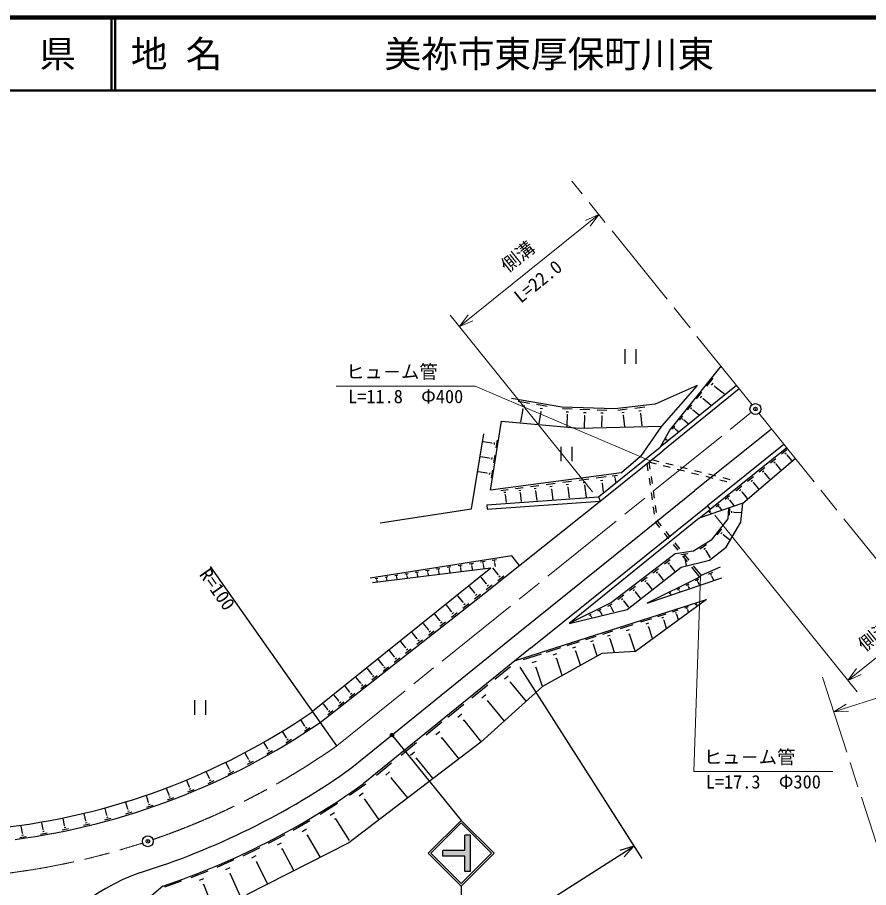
# Model space of a CAD drawing. Units: millimetres, scale not verified. Extents: x 40000 to 680000, y 20000 to 380000.
# Drawn here: x 354878 to 471133, y 261076 to 380000 of the extents above; entities that cross this region are included whole.
import ezdxf
from ezdxf.enums import TextEntityAlignment as Align

# ---------------------------------------------------------------- set-up
doc = ezdxf.new("R2010")
doc.units = ezdxf.units.MM
doc.header["$LTSCALE"] = 1000
doc.header["$PDMODE"] = 32
doc.header["$PDSIZE"] = 500
doc.linetypes.add('CHAIN', pattern=[18.5, 12, -1.5, 3.5, -1.5])
for name, color, linetype, lineweight in [('M-BGD', 7, 'Continuous', 25), ('M-BMK', 2, 'CHAIN', 13), ('M-BMK-SRVR', 3, 'Continuous', 25), ('M-STR-HTXT', 7, 'Continuous', 13), ('M-STR-STRC', 7, 'Continuous', 25), ('M-TTL', 2, 'Continuous', 140), ('M-TTL-LINE', 7, 'Continuous', 50)]:
    doc.layers.add(name, color=color, linetype=linetype, lineweight=lineweight)
doc.layers.add('M-OTRS', color=6, linetype='Continuous')
doc.layers.add('M-TTL-TXT', color=7, linetype='Continuous')
doc.styles.add('@ＭＳ ゴシック', font='')
doc.styles.add('ＭＳ ゴシック', font='')
doc.styles.get('@ＭＳ ゴシック').set_extended_font_data('@MS Gothic')
doc.styles.get('ＭＳ ゴシック').set_extended_font_data('MS Gothic')

msp = doc.modelspace()

# ---------------------------------------------------------------- hatches: boundary and pattern name
at = {"layer": 'M-STR-STRC'}
msp.add_hatch(color=256, dxfattribs=at).paths.add_polyline_path([(412992, 266136), (415992, 266136), (415992, 268261), (416742, 268261), (416742, 263261), (415992, 263261), (415992, 265386), (412992, 265386)])

# ---------------------------------------------------------------- linework, layer by layer
at = {"layer": 'M-BGD'}
for p, q in [((437838, 334644), (437838, 332644)), ((439338, 334644), (439338, 332644)), ((450961, 332346), (443977, 323617)), ((449023, 329604), (449883, 330678)), ((447726, 329694), (441965, 327129)), ((453096, 329692), (442656, 321250)), ((447726, 329694), (442833, 324130)), ((449668, 329749), (449883, 330017)), ((450071, 329591), (450124, 329659)), ((450098, 329625), (451485, 328515)), ((453473, 329225), (443033, 320783)), ((447651, 327888), (448360, 328774)), ((448182, 328008), (448360, 328229)), ((429219, 326734), (422353, 327918)), ((423294, 327553), (424833, 327288)), ((425788, 327123), (427230, 326874)), ((441965, 327129), (436480, 326497)), ((446421, 326351), (446995, 327068)), ((448515, 327878), (448559, 327934)), ((448537, 327906), (449640, 327023)), ((423904, 326497), (423594, 324698)), ((423792, 326992), (424176, 326925)), ((423856, 326505), (423953, 326489)), ((426360, 326133), (426073, 324466)), ((426255, 326597), (426615, 326535)), ((426315, 326141), (426405, 326126)), ((436480, 326497), (429219, 326734)), ((429330, 326531), (430661, 326487)), ((429816, 326115), (430149, 326104)), ((431681, 326454), (433080, 326408)), ((432192, 326017), (432542, 326006)), ((434060, 326376), (435391, 326333)), ((434546, 325961), (434879, 325950)), ((436887, 326343), (438162, 326490)), ((437409, 326015), (437728, 326052)), ((439184, 326607), (440564, 326766)), ((439749, 326253), (440094, 326293)), ((439926, 325854), (440012, 325864)), ((439969, 325859), (440164, 324164)), ((446851, 326448), (446995, 326627)), ((447120, 326343), (447156, 326388)), ((447138, 326365), (447987, 325686)), ((419512, 315369), (421011, 324840)), ((421011, 324840), (431547, 323854)), ((429969, 325710), (429917, 324106)), ((429928, 325712), (430011, 325709)), ((432353, 325591), (432300, 323972)), ((432309, 325593), (432397, 325590)), ((434699, 325556), (434650, 324029)), ((434658, 325557), (434741, 325554)), ((437573, 325647), (437652, 325656)), ((437612, 325651), (437790, 324106)), ((445318, 324973), (445771, 325539)), ((445658, 325049), (445771, 325191)), ((445870, 324967), (445899, 325002)), ((445884, 324984), (446505, 324488)), ((431547, 323854), (442833, 324130)), ((442833, 324130), (440000, 320000)), ((443977, 323617), (442656, 321250)), ((444331, 323738), (444675, 324169)), ((444589, 323796), (444675, 323904)), ((444750, 323733), (444772, 323760)), ((444761, 323747), (445176, 323414)), ((457881, 323749), (447422, 315330)), ((416879, 312845), (418567, 323086)), ((443425, 322216), (443544, 322430)), ((443533, 322261), (443563, 322314)), ((419677, 321803), (418487, 321991)), ((419682, 321836), (419671, 321770)), ((420015, 321885), (419973, 321620)), ((420396, 322231), (420228, 321173)), ((429119, 321333), (429119, 319333)), ((430619, 321333), (430619, 319333)), ((434234, 314472), (442656, 321250)), ((443608, 322245), (443616, 322258)), ((443612, 322251), (443691, 322207)), ((459574, 321645), (449115, 313227)), ((459950, 321178), (449491, 312760)), ((419348, 319752), (418150, 319942)), ((420071, 320183), (419903, 319118)), ((434464, 313886), (443033, 320783)), ((440000, 320000), (437387, 317737)), ((459252, 320360), (459986, 320950)), ((459704, 320361), (459888, 320508)), ((459950, 320196), (459996, 320233)), ((459973, 320215), (460602, 319433)), ((419353, 319785), (419343, 319719)), ((419689, 319835), (419646, 319568)), ((440857, 319032), (441001, 318042)), ((441128, 319250), (441272, 318261)), ((441128, 319250), (442098, 319006)), ((441518, 319564), (442488, 319320)), ((443067, 318761), (444037, 318516)), ((443457, 319075), (444427, 318830)), ((453950, 313595), (461110, 319737)), ((457722, 319128), (458479, 319737)), ((458189, 319129), (458378, 319281)), ((458443, 318959), (458490, 318997)), ((458466, 318978), (459122, 318163)), ((419018, 317695), (417811, 317886)), ((419024, 317728), (419013, 317662)), ((419361, 317778), (419318, 317510)), ((437387, 317737), (419512, 315369)), ((419746, 318129), (419576, 317057)), ((445006, 318271), (445976, 318026)), ((445397, 318585), (446366, 318340)), ((446946, 317781), (447915, 317537)), ((447336, 318095), (448305, 317851)), ((449275, 317606), (450244, 317361)), ((456167, 317876), (456949, 318506)), ((456649, 317878), (456845, 318035)), ((456911, 317702), (456960, 317742)), ((456936, 317722), (457618, 316873)), ((429313, 316466), (430571, 316633)), ((431582, 316767), (432910, 316942)), ((432133, 316434), (432465, 316478)), ((433922, 317076), (435312, 317260)), ((434498, 316729), (434846, 316775)), ((434684, 316329), (434771, 316341)), ((436092, 317364), (436822, 317461)), ((436395, 317181), (436577, 317205)), ((436492, 316971), (436538, 316977)), ((436515, 316974), (436582, 316471)), ((441145, 317053), (441289, 316063)), ((441416, 317271), (441560, 316282)), ((448885, 317292), (449854, 317047)), ((450824, 316802), (451793, 316557)), ((451214, 317116), (452184, 316871)), ((453153, 316627), (453294, 316591)), ((454588, 316605), (455394, 317254)), ((455085, 316607), (455287, 316769)), ((455355, 316426), (455406, 316466)), ((455381, 316446), (456091, 315563)), ((420905, 315352), (421904, 315485)), ((422911, 315618), (423972, 315758)), ((423351, 315352), (423616, 315387)), ((424979, 315892), (426104, 316041)), ((425446, 315610), (425727, 315648)), ((425596, 315287), (425666, 315296)), ((425631, 315292), (425805, 313980)), ((427113, 316175), (428303, 316332)), ((427607, 315877), (427904, 315916)), ((427766, 315534), (427840, 315544)), ((427803, 315539), (427989, 314133)), ((429835, 316151), (430150, 316193)), ((430003, 315789), (430082, 315799)), ((430042, 315794), (430241, 314291)), ((432310, 316052), (432393, 316063)), ((432352, 316058), (432564, 314454)), ((434727, 316335), (434890, 315109)), ((438853, 308433), (447422, 315330)), ((441704, 315292), (441848, 314302)), ((452763, 316313), (452904, 316277)), ((452984, 315314), (453815, 315984)), ((453497, 315316), (453704, 315483)), ((453775, 315129), (453827, 315171)), ((453801, 315150), (454540, 314232)), ((418978, 313400), (434234, 314472)), ((421319, 315102), (421569, 315135)), ((421452, 314815), (421515, 314823)), ((421484, 314819), (421634, 313686)), ((423492, 315047), (423559, 315056)), ((423525, 315052), (423687, 313831)), ((434234, 314472), (434464, 313886)), ((441433, 315074), (441577, 314084)), ((451532, 314145), (452149, 314642)), ((451912, 314146), (452066, 314271)), ((452119, 314008), (452157, 314039)), ((452138, 314023), (452736, 313281)), ((404412, 310927), (416879, 312845)), ((418821, 301424), (434464, 313886)), ((418978, 313400), (419020, 312801)), ((419020, 312801), (434464, 313886)), ((440546, 306330), (449115, 313227)), ((441721, 313094), (441865, 312105)), ((441992, 313313), (442136, 312323)), ((453950, 313595), (448002, 311568)), ((449115, 313227), (449491, 312760)), ((450320, 313170), (450716, 313489)), ((450564, 313171), (450663, 313251)), ((450697, 313082), (450722, 313102)), ((450710, 313092), (451026, 312698)), ((451997, 312930), (451924, 311480)), ((452149, 311965), (452195, 312883)), ((453686, 311040), (453950, 313595)), ((448002, 311568), (449491, 312760)), ((449314, 312362), (449528, 312533)), ((449446, 312362), (449500, 312405)), ((449517, 312314), (449531, 312324)), ((449524, 312319), (449608, 312215)), ((452442, 312296), (452453, 312525)), ((452721, 312368), (452724, 312425)), ((452723, 312396), (453733, 312345)), ((448002, 311568), (430246, 297183)), ((442009, 311115), (442027, 310988)), ((442027, 310988), (442573, 310309)), ((442280, 311334), (442312, 311112)), ((442312, 311112), (442799, 310508)), ((451924, 311480), (449633, 308572)), ((451703, 307603), (453686, 311040)), ((443200, 309530), (443827, 308751)), ((443426, 309729), (444053, 308950)), ((450459, 309298), (451111, 310125)), ((450951, 309412), (451114, 309619)), ((451261, 309294), (451301, 309346)), ((451281, 309320), (452144, 308640)), ((423273, 295893), (438853, 308433)), ((444680, 308171), (445307, 307392)), ((449633, 308572), (447209, 307074)), ((444454, 307972), (445081, 307193)), ((447209, 307074), (444698, 306678)), ((448101, 307390), (449015, 307955)), ((448613, 307328), (448842, 307469)), ((448868, 307107), (448926, 307142)), ((448897, 307124), (449510, 306133)), ((449412, 305841), (451703, 307603)), ((422402, 306418), (403042, 303356)), ((418746, 305637), (418145, 305542)), ((420301, 305883), (419701, 305788)), ((420104, 305668), (419954, 305644)), ((423446, 305109), (422402, 306418)), ((424966, 293790), (440546, 306330)), ((444698, 306678), (436018, 300025)), ((443251, 305317), (444034, 305917)), ((445491, 306600), (446430, 306749)), ((445535, 304871), (449412, 305841)), ((445709, 306414), (446336, 305635)), ((445888, 306374), (446123, 306411)), ((445934, 306613), (446561, 305834)), ((446020, 306106), (446079, 306116)), ((446050, 306111), (446206, 305118)), ((398487, 280436), (381234, 304979)), ((419536, 304712), (395194, 285120)), ((419536, 304712), (403391, 302734)), ((412578, 304662), (412086, 304584)), ((412417, 304485), (412294, 304465)), ((414080, 304899), (413561, 304817)), ((413910, 304713), (413780, 304693)), ((413886, 304550), (413853, 304545)), ((413870, 304547), (413936, 304127)), ((415608, 305141), (415062, 305055)), ((415429, 304945), (415293, 304924)), ((415404, 304773), (415370, 304768)), ((415387, 304771), (415459, 304313)), ((417163, 305387), (416590, 305296)), ((416975, 305181), (416832, 305159)), ((416949, 305001), (416913, 304995)), ((416931, 304998), (417009, 304503)), ((418549, 305422), (418399, 305398)), ((418521, 305233), (418484, 305227)), ((418502, 305230), (418587, 304696)), ((420539, 303868), (419817, 304784)), ((420076, 305479), (420039, 305473)), ((420058, 305476), (420142, 304942)), ((438177, 299099), (445535, 304871)), ((441669, 304104), (442451, 304704)), ((443725, 305307), (443920, 305457)), ((443978, 305129), (444027, 305166)), ((444002, 305147), (444656, 304295)), ((446963, 304856), (448038, 303520)), ((447188, 305055), (448271, 303709)), ((450870, 304861), (448271, 303709)), ((404099, 303321), (403756, 303266)), ((405451, 303535), (405084, 303477)), ((405331, 303403), (405239, 303388)), ((405314, 303287), (405291, 303283)), ((405303, 303285), (405336, 303073)), ((406827, 303752), (406436, 303690)), ((406699, 303612), (406601, 303596)), ((406681, 303488), (406656, 303484)), ((406669, 303486), (406707, 303241)), ((408227, 303974), (407811, 303908)), ((408091, 303824), (407987, 303808)), ((408072, 303693), (408046, 303689)), ((408059, 303691), (408103, 303412)), ((409652, 304199), (409211, 304129)), ((409508, 304041), (409398, 304023)), ((409487, 303902), (409460, 303897)), ((409474, 303900), (409523, 303586)), ((411102, 304428), (410636, 304355)), ((410949, 304261), (410833, 304242)), ((410928, 304114), (410899, 304109)), ((410913, 304112), (410968, 303763)), ((412394, 304330), (412363, 304325)), ((412378, 304328), (412439, 303943)), ((418940, 302608), (418218, 303523)), ((420513, 303848), (420564, 303888)), ((420517, 303054), (421336, 303700)), ((420630, 303542), (420835, 303703)), ((440086, 302891), (440877, 303497)), ((448038, 303520), (440901, 299966)), ((440901, 299966), (451109, 303428)), ((442142, 304094), (442338, 304244)), ((442395, 303916), (442444, 303953)), ((442420, 303934), (443073, 303082)), ((448271, 303709), (448038, 303520)), ((449823, 304144), (449236, 303867)), ((449686, 303864), (449540, 303795)), ((449715, 303662), (449678, 303645)), ((449696, 303653), (449941, 303137)), ((403987, 303197), (403901, 303184)), ((403971, 303089), (403949, 303086)), ((403960, 303087), (403989, 302908)), ((417342, 301339), (416629, 302243)), ((418915, 302587), (418966, 302628)), ((418918, 301793), (419738, 302439)), ((419032, 302281), (419237, 302443)), ((438495, 301671), (439295, 302284)), ((440565, 302881), (440763, 303033)), ((440821, 302701), (440870, 302738)), ((440846, 302719), (441509, 301854)), ((446565, 302563), (446186, 302375)), ((446479, 302379), (446384, 302332)), ((446500, 302248), (446477, 302236)), ((446488, 302242), (446606, 302006)), ((447914, 303236), (447444, 303001)), ((447808, 303007), (447691, 302948)), ((447834, 302843), (447805, 302829)), ((447820, 302836), (447998, 302478)), ((396230, 283647), (418821, 301424)), ((415751, 300077), (415047, 300970)), ((417316, 301319), (417367, 301359)), ((417320, 300533), (418131, 301172)), ((417432, 301016), (417635, 301176)), ((436894, 300444), (437703, 301065)), ((438979, 301661), (439179, 301814)), ((439238, 301479), (439288, 301517)), ((439263, 301498), (439935, 300620)), ((444125, 301348), (443912, 301242)), ((444077, 301245), (444024, 301218)), ((444089, 301171), (444076, 301164)), ((444082, 301168), (444090, 301152)), ((445304, 301935), (445010, 301789)), ((445237, 301793), (445164, 301756)), ((445254, 301691), (445235, 301682)), ((445245, 301686), (445305, 301565)), ((414168, 298821), (413473, 299703)), ((415726, 300057), (415776, 300097)), ((415729, 299278), (416533, 299912)), ((415841, 299757), (416041, 299915)), ((422899, 292114), (448992, 300468)), ((436018, 300025), (430246, 297183)), ((435526, 299559), (436107, 299846)), ((437384, 300434), (437586, 300589)), ((437646, 300250), (437696, 300288)), ((437671, 300269), (438353, 299379)), ((448992, 300468), (439276, 293329)), ((447443, 299762), (447714, 299849)), ((447571, 299714), (447638, 299735)), ((414143, 298802), (414193, 298841)), ((414147, 298031), (414942, 298658)), ((414257, 298504), (414456, 298661)), ((430246, 297183), (438177, 299099)), ((434174, 298894), (434605, 299106)), ((434399, 298844), (434507, 298897)), ((434503, 298735), (434530, 298748)), ((434517, 298742), (434704, 298361)), ((435830, 299492), (435975, 299564)), ((435970, 299345), (436007, 299363)), ((435988, 299354), (436289, 298743)), ((444350, 298772), (445139, 299025)), ((444722, 298630), (444919, 298693)), ((446026, 299308), (446534, 299471)), ((446265, 299217), (446392, 299258)), ((446361, 299080), (446393, 299090)), ((446377, 299085), (446486, 298744)), ((447622, 299641), (447639, 299646)), ((447630, 299643), (447645, 299596)), ((412593, 297572), (411907, 298442)), ((412569, 297552), (412618, 297591)), ((412572, 296789), (413360, 297410)), ((412681, 297258), (412878, 297413)), ((432966, 298299), (433261, 298444)), ((433120, 298265), (433194, 298301)), ((433191, 298190), (433210, 298199)), ((433200, 298195), (433287, 298018)), ((440031, 297389), (441545, 297874)), ((442370, 298138), (443492, 298497)), ((442899, 297936), (443179, 298026)), ((443112, 297633), (443182, 297656)), ((443147, 297645), (443498, 296548)), ((444872, 298417), (444921, 298433)), ((444896, 298425), (445116, 297738)), ((411027, 296329), (410349, 297188)), ((411002, 296309), (411051, 296348)), ((411006, 295554), (411785, 296168)), ((411114, 296018), (411308, 296172)), ((434819, 295720), (436217, 296168)), ((437259, 296501), (438969, 297049)), ((438064, 296194), (438492, 296330)), ((440744, 297116), (441123, 297238)), ((441032, 296708), (441126, 296738)), ((441079, 296723), (441585, 295143)), ((400572, 277471), (423273, 295893)), ((409468, 295092), (408798, 295940)), ((409443, 295073), (409492, 295111)), ((409447, 294324), (410218, 294933)), ((409554, 294784), (409747, 294936)), ((432508, 294980), (433939, 295438)), ((435477, 295469), (435827, 295581)), ((435743, 295092), (435830, 295119)), ((435786, 295106), (436379, 293256)), ((438389, 295732), (438496, 295766)), ((438442, 295749), (439188, 293421)), ((424966, 293790), (402124, 275262)), ((407916, 293861), (407256, 294698)), ((407892, 293842), (407940, 293880)), ((427130, 293258), (429100, 293889)), ((429953, 294162), (431640, 294702)), ((430748, 293859), (431169, 293994)), ((433182, 294723), (433539, 294837)), ((433453, 294336), (433543, 294365)), ((433498, 294351), (434002, 292777)), ((406373, 292636), (405721, 293463)), ((406349, 292617), (406396, 292655)), ((407896, 293101), (408660, 293704)), ((408002, 293556), (408192, 293707)), ((424011, 292259), (426454, 293042)), ((434714, 293061), (426609, 288552)), ((428058, 292904), (428550, 293062)), ((431068, 293403), (431173, 293437)), ((431121, 293420), (431731, 291514)), ((439276, 293329), (434714, 293061)), ((404837, 291418), (404194, 292234)), ((404814, 291399), (404860, 291436)), ((406353, 291884), (407109, 292481)), ((406457, 292335), (406646, 292484)), ((425162, 291820), (425773, 292015)), ((428432, 292372), (428555, 292412)), ((428493, 292392), (429221, 290117)), ((403309, 290205), (402674, 291010)), ((403286, 290187), (403332, 290223)), ((404817, 290673), (405565, 291264)), ((404921, 291119), (405108, 291267)), ((420088, 289576), (422205, 291293)), ((425626, 291160), (425778, 291209)), ((425702, 291184), (426529, 288602)), ((401789, 288999), (401162, 289793)), ((401766, 288981), (401812, 289017)), ((403289, 289469), (404030, 290053)), ((403392, 289910), (403577, 290056)), ((421397, 289585), (421926, 290014)), ((422111, 289111), (422243, 289218)), ((422177, 289164), (424345, 286491)), ((400276, 287799), (399658, 288582)), ((400253, 287781), (400299, 287816)), ((401769, 288270), (402502, 288848)), ((401870, 288707), (402054, 288851)), ((416930, 287014), (419126, 288795)), ((426609, 288552), (418181, 280930)), ((379047, 286688), (379047, 284688)), ((380547, 286688), (380547, 284688)), ((398771, 286604), (398161, 287377)), ((398748, 286587), (398793, 286622)), ((400256, 287077), (400982, 287649)), ((400357, 287509), (400538, 287652)), ((418288, 287023), (418837, 287469)), ((419028, 286532), (419165, 286643)), ((397273, 285416), (396672, 286179)), ((397251, 285398), (397295, 285433)), ((398751, 285890), (399469, 286457)), ((398851, 286318), (399030, 286460)), ((413672, 284371), (415858, 286144)), ((419097, 286587), (421354, 283805)), ((397254, 284710), (397964, 285270)), ((397352, 285133), (397530, 285273)), ((415023, 284380), (415570, 284823)), ((394153, 283158), (393622, 283959)), ((394129, 283143), (394176, 283174)), ((410715, 281972), (412856, 283710)), ((415760, 283890), (415897, 284001)), ((415829, 283946), (418149, 281085)), ((391636, 281565), (391131, 282382)), ((394076, 282459), (394827, 282957)), ((394208, 282871), (394396, 282995)), ((412039, 281981), (412574, 282416)), ((389071, 280051), (388591, 280883)), ((391538, 280868), (392304, 281342)), ((391612, 281550), (391660, 281580)), ((391683, 281275), (391874, 281394)), ((418181, 280930), (400146, 267188)), ((407278, 279185), (409376, 280886)), ((412761, 281502), (412895, 281610)), ((412828, 281556), (415097, 278758)), ((388951, 279357), (389732, 279807)), ((389047, 280037), (389096, 280065)), ((389109, 279760), (389304, 279873)), ((408575, 279194), (409100, 279619)), ((386460, 278618), (386006, 279465)), ((386318, 277927), (387113, 278353)), ((386435, 278604), (386485, 278631)), ((386488, 278326), (386687, 278432)), ((409282, 278724), (409413, 278830)), ((409348, 278777), (411567, 276042)), ((383805, 277267), (383379, 278128)), ((383780, 277255), (383831, 277280)), ((403907, 276451), (405962, 278117)), ((381110, 276000), (380710, 276873)), ((381084, 275988), (381135, 276012)), ((383642, 276581), (384450, 276982)), ((383824, 276974), (384027, 277075)), ((405178, 276459), (405691, 276876)), ((405870, 275999), (405998, 276103)), ((405934, 276051), (408103, 273377)), ((378375, 274818), (378004, 275703)), ((378349, 274807), (378402, 274829)), ((380924, 275320), (381745, 275695)), ((381120, 275707), (381325, 275801)), ((400254, 273730), (402480, 275264)), ((372803, 272714), (372488, 273619)), ((375606, 273723), (375262, 274618)), ((375579, 273713), (375632, 273733)), ((378169, 274144), (379001, 274494)), ((378376, 274525), (378584, 274612)), ((401549, 273637), (402106, 274021)), ((369970, 271794), (369684, 272707)), ((372555, 272054), (373407, 272351)), ((372776, 272705), (372830, 272724)), ((372786, 272421), (372999, 272496)), ((375378, 273055), (376221, 273379)), ((375597, 273429), (375808, 273510)), ((396248, 271120), (398607, 272619)), ((402219, 273113), (402358, 273209)), ((402288, 273161), (404230, 270345)), ((364225, 270222), (363997, 271148)), ((367110, 270963), (366853, 271883)), ((369702, 271143), (370563, 271412)), ((369943, 271786), (369997, 271803)), ((369944, 271502), (370159, 271569)), ((397582, 270974), (398172, 271349)), ((361318, 269571), (361120, 270503)), ((364180, 269932), (364399, 269986)), ((364198, 270215), (364252, 270229)), ((366821, 270320), (367690, 270563)), ((367074, 270672), (367291, 270733)), ((367083, 270955), (367137, 270971)), ((392551, 268939), (394800, 270252)), ((398253, 270407), (398401, 270501)), ((398327, 270454), (400200, 267505)), ((355554, 268531), (355413, 269483)), ((358393, 269012), (358224, 269948)), ((358365, 269007), (358420, 269017)), ((360990, 268949), (361871, 269136)), ((361264, 269284), (361485, 269330)), ((361291, 269566), (361346, 269577)), ((363916, 269589), (364792, 269804)), ((393788, 268757), (394350, 269085)), ((355189, 267932), (356077, 268064)), ((355482, 268248), (355704, 268281)), ((355526, 268527), (355582, 268535)), ((358046, 268401), (358931, 268561)), ((358330, 268727), (358551, 268766)), ((389178, 267133), (391434, 268338)), ((394393, 268205), (394533, 268287)), ((394463, 268246), (396188, 265291)), ((385704, 265436), (388032, 266569)), ((400146, 267188), (386190, 260103)), ((390385, 266908), (390950, 267209)), ((390959, 266344), (391100, 266419)), ((386917, 265163), (387499, 265446)), ((391029, 266381), (392588, 263463)), ((382154, 263865), (384488, 264894)), ((387475, 264571), (387620, 264642)), ((387547, 264606), (388992, 261638)), ((378616, 262457), (380911, 263367)), ((383338, 263551), (383922, 263808)), ((383866, 262947), (384012, 263011)), ((383939, 262979), (385298, 259895)), ((374991, 261168), (377311, 261988)), ((379749, 262110), (380323, 262337)), ((374738, 261290), (362941, 251251)), ((380238, 261506), (380381, 261563)), ((380309, 261535), (381491, 258556))]:
    msp.add_line(p, q, dxfattribs=at)
for centre, radius, start, end in [((342023, 362668), 94026, 276.19258, 304.44937), ((342023, 362668), 95826, 277.52232, 304.44937), ((341399, 360468), 101931, 287.19873, 305.48675), ((342427, 358453), 102394, 288.3944, 305.66298), ((382061, 234505), 30465, 110.2064, 148.296)]:
    msp.add_arc(centre, radius, start, end, dxfattribs=at)
at = {"layer": 'M-BMK'}
for p, q in [((455216, 327059), (430606, 357635)), ((398487, 280436), (455102, 326005)), ((456157, 325891), (480767, 295315)), ((473844, 262005), (464835, 289833))]:
    msp.add_line(p, q, dxfattribs=at)
for start, end in [(288.92008, 305.106), (264.99901, 288.06065)]:
    msp.add_arc((340978, 362245), 100000, start, end, dxfattribs=at)
at = {"layer": 'M-BMK-SRVR'}
for centre in [(455686, 326475), (372692, 267407)]:
    msp.add_circle(centre, 750, dxfattribs=at)
for p in [(455686, 326475), (372692, 267407)]:
    msp.add_point(p, dxfattribs=at)
at = {"layer": 'M-OTRS'}
msp.add_point((455686, 326475), dxfattribs=at)
at = {"layer": 'M-STR-HTXT'}
for p, q in [((415258, 337747), (434285, 353062)), ((434285, 353062), (432456, 352254)), ((433105, 351447), (434285, 353062)), ((433442, 315156), (414004, 339305)), ((416439, 339362), (415258, 337747)), ((415258, 337747), (417088, 338555)), ((398403, 329613), (417403, 329613)), ((441323, 319407), (417403, 329613)), ((466375, 285076), (565477, 317161)), ((450118, 311981), (469556, 287831)), ((448154, 303615), (447253, 276951)), ((468302, 289389), (478760, 297808)), ((469482, 291004), (468302, 289389)), ((468302, 289389), (470131, 290197)), ((468053, 286164), (466375, 285076)), ((466375, 285076), (468372, 285179)), ((447253, 276951), (466253, 276951))]:
    msp.add_line(p, q, dxfattribs=at)
at = {"layer": 'M-STR-STRC'}
for p, q in [((423483, 291199), (440155, 265064)), ((406135, 281792), (415492, 270261)), ((410992, 265761), (415492, 270261)), ((419992, 265761), (415492, 270261)), ((411346, 265762), (415492, 269908)), ((419639, 265761), (415492, 269908)), ((416742, 268261), (415992, 268261)), ((415992, 266136), (415992, 268261)), ((416742, 263261), (416742, 268261)), ((390872, 235998), (439079, 266750)), ((439079, 266750), (437172, 266148)), ((437729, 265275), (439079, 266750)), ((410993, 265761), (415492, 261261)), ((411346, 265762), (415492, 261615)), ((412992, 265386), (412992, 266136)), ((415992, 266136), (412992, 266136)), ((415992, 265386), (412992, 265386)), ((415492, 261261), (419992, 265761)), ((415492, 261615), (419639, 265761)), ((415992, 263261), (415992, 265386)), ((416742, 263261), (415992, 263261)), ((415493, 261261), (415493, 259261))]:
    msp.add_line(p, q, dxfattribs=at)
for radius in [150, 120, 90, 60, 30]:
    msp.add_circle((406040, 281909), radius, dxfattribs=at)
msp.add_point((406040, 281909), dxfattribs=at)
at = {"layer": 'M-TTL'}
msp.add_line((680000, 380000), (40000, 380000), dxfattribs=at)
at = {"layer": 'M-TTL-LINE'}
for p, q in [((367750, 380000), (367750, 370000)), ((368250, 380000), (368250, 370000)), ((40000, 370000), (680000, 370000))]:
    msp.add_line(p, q, dxfattribs=at)

# ---------------------------------------------------------------- texts
at = {"layer": 'M-BGD', "style": 'ＭＳ ゴシック'}
msp.add_text('R=100', height=1833, rotation=305.106, dxfattribs=at).set_placement((379189, 303541), align=Align.BOTTOM_LEFT)
at = {"layer": 'M-STR-HTXT', "style": 'ＭＳ ゴシック'}
for p in [(424145, 346184), (472904, 294377)]:
    msp.add_text('側溝', height=1833, rotation=38.83, dxfattribs=at).set_placement(p, align=Align.BOTTOM_CENTER)
at = {"layer": 'M-STR-HTXT', "style": '@ＭＳ ゴシック'}
msp.add_text('L=22.0', height=1833, rotation=38.83, dxfattribs=at).set_placement((425399, 344626), align=Align.TOP_CENTER)
at = {"layer": 'M-STR-HTXT', "style": 'ＭＳ ゴシック'}
for p in [(399778, 330113), (448628, 277451)]:
    msp.add_text('ヒュ－ム管', height=1833, dxfattribs=at).set_placement(p, align=Align.BOTTOM_LEFT)
for s, p in [('L=11.8\u3000Φ400', (407903, 329113)), ('L=17.3\u3000Φ300', (456753, 276451))]:
    msp.add_text(s, height=1833, dxfattribs=at).set_placement(p, align=Align.TOP_CENTER)
at = {"layer": 'M-TTL-TXT', "style": 'ＭＳ ゴシック'}
msp.add_text('山\u3000口\u3000県', height=3666, dxfattribs=at).set_placement((350375, 375000), align=Align.MIDDLE_CENTER)
for s, p in [('地 名', (370380, 375000)), ('美祢市東厚保町川東', (405024, 375000))]:
    msp.add_text(s, height=3666, dxfattribs=at).set_placement(p, align=Align.MIDDLE_LEFT)

doc.saveas('drawing.dxf')
